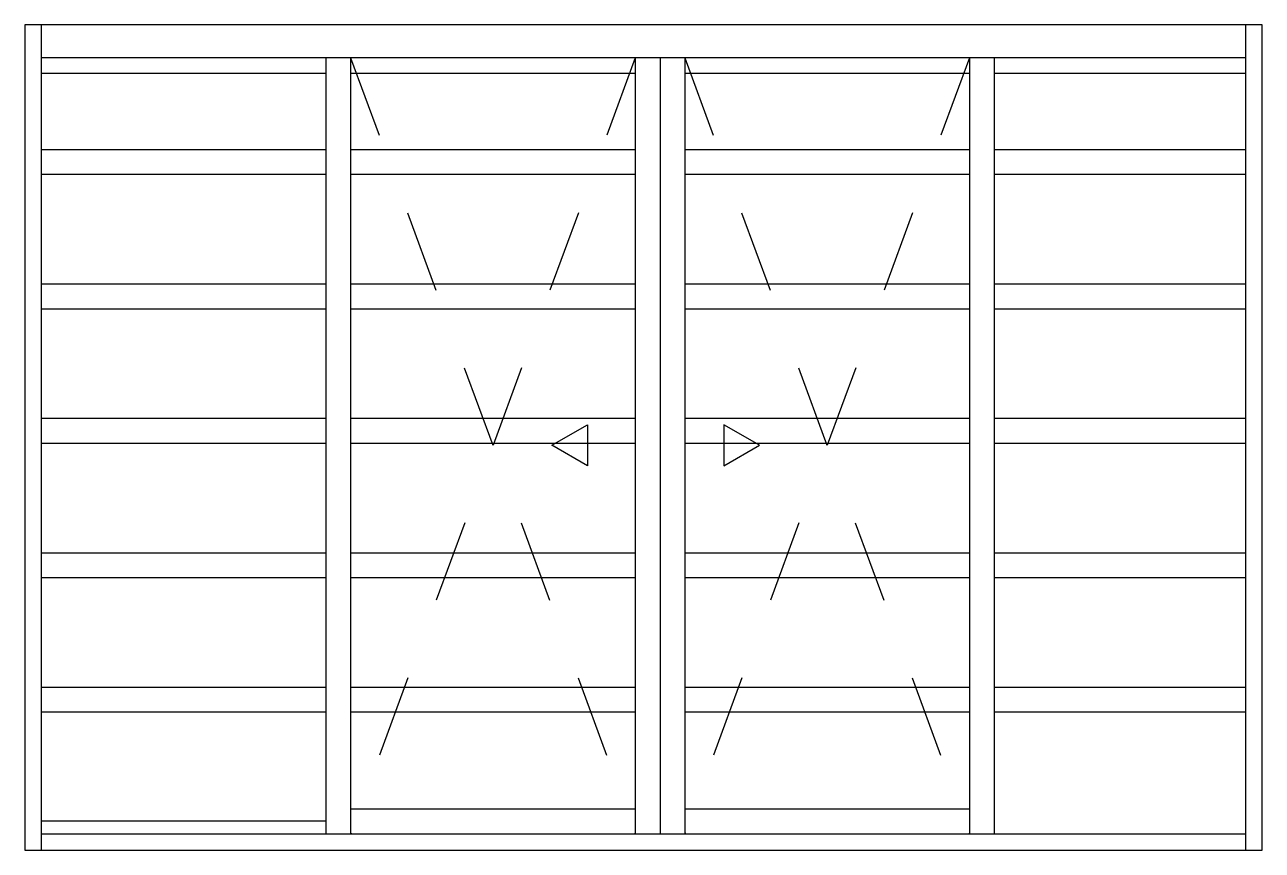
# Model space of a CAD drawing. Header units: millimetres. Extents: x 225.06 to 226.56, y 1312.36 to 1313.36.
import ezdxf

# ---------------------------------------------------------------- set-up
doc = ezdxf.new("R2010")
doc.units = ezdxf.units.MM
doc.header["$LTSCALE"] = 0.5
doc.linetypes.add('HIDDEN2', pattern=[0.1875, 0.125, -0.0625])
doc.layers.add('Gravia_Janelas', color=1, linetype='Continuous')
doc.layers.add('Gravia_Janelas_hidden2', color=1, linetype='HIDDEN2')

msp = doc.modelspace()

# ---------------------------------------------------------------- linework, layer by layer
at = {"layer": 'Gravia_Janelas', "color": 2}
for p, q in [((225.056, 1313.3584), (225.056, 1312.3584)), ((226.556, 1313.3584), (225.056, 1313.3584)), ((226.556, 1312.3584), (226.556, 1313.3584)), ((225.056, 1312.3584), (226.556, 1312.3584))]:
    msp.add_line(p, q, dxfattribs=at)
at = {"layer": 'Gravia_Janelas'}
for p, q in [((225.076, 1313.3584), (225.076, 1312.3584)), ((226.536, 1312.3584), (226.536, 1313.3584)), ((226.536, 1313.3184), (225.076, 1313.3184)), ((226.536, 1313.3184), (225.076, 1313.3184)), ((225.421, 1313.3184), (225.421, 1312.3784)), ((225.451, 1313.3184), (225.451, 1312.3784)), ((225.796, 1313.3184), (225.796, 1312.3784)), ((225.826, 1313.3184), (225.826, 1312.3784)), ((225.856, 1313.3184), (225.856, 1312.3784)), ((226.201, 1313.3184), (226.201, 1312.3784)), ((226.231, 1313.3184), (226.231, 1312.3784)), ((225.421, 1313.2995), (225.076, 1313.2995)), ((225.796, 1313.2995), (225.451, 1313.2995)), ((226.201, 1313.2995), (225.856, 1313.2995)), ((226.536, 1313.2995), (226.231, 1313.2995)), ((225.421, 1313.2068), (225.076, 1313.2068)), ((225.796, 1313.2068), (225.451, 1313.2068)), ((226.201, 1313.2068), (225.856, 1313.2068)), ((226.536, 1313.2068), (226.231, 1313.2068)), ((225.421, 1313.1768), (225.076, 1313.1768)), ((225.796, 1313.1768), (225.451, 1313.1768)), ((226.201, 1313.1768), (225.856, 1313.1768)), ((226.536, 1313.1768), (226.231, 1313.1768)), ((225.421, 1313.044), (225.076, 1313.044)), ((225.796, 1313.044), (225.451, 1313.044)), ((226.201, 1313.044), (225.856, 1313.044)), ((226.536, 1313.044), (226.231, 1313.044)), ((225.421, 1313.014), (225.076, 1313.014)), ((225.796, 1313.014), (225.451, 1313.014)), ((226.201, 1313.014), (225.856, 1313.014)), ((226.536, 1313.014), (226.231, 1313.014)), ((225.421, 1312.8812), (225.076, 1312.8812)), ((225.796, 1312.8812), (225.451, 1312.8812)), ((226.201, 1312.8812), (225.856, 1312.8812)), ((226.536, 1312.8812), (226.231, 1312.8812)), ((225.421, 1312.8512), (225.076, 1312.8512)), ((225.796, 1312.8512), (225.451, 1312.8512)), ((226.201, 1312.8512), (225.856, 1312.8512)), ((226.536, 1312.8512), (226.231, 1312.8512)), ((225.421, 1312.7184), (225.076, 1312.7184)), ((225.796, 1312.7184), (225.451, 1312.7184)), ((226.201, 1312.7184), (225.856, 1312.7184)), ((226.536, 1312.7184), (226.231, 1312.7184)), ((225.421, 1312.6884), (225.076, 1312.6884)), ((225.796, 1312.6884), (225.451, 1312.6884)), ((226.201, 1312.6884), (225.856, 1312.6884)), ((226.536, 1312.6884), (226.231, 1312.6884)), ((225.421, 1312.5556), (225.076, 1312.5556)), ((225.796, 1312.5556), (225.451, 1312.5556)), ((226.201, 1312.5556), (225.856, 1312.5556)), ((226.536, 1312.5556), (226.231, 1312.5556)), ((225.421, 1312.5256), (225.076, 1312.5256)), ((225.796, 1312.5256), (225.451, 1312.5256)), ((226.201, 1312.5256), (225.856, 1312.5256)), ((226.536, 1312.5256), (226.231, 1312.5256)), ((225.451, 1312.4084), (225.796, 1312.4084)), ((225.856, 1312.4084), (226.201, 1312.4084)), ((225.421, 1312.3934), (225.076, 1312.3934)), ((225.076, 1312.3784), (226.536, 1312.3784))]:
    msp.add_line(p, q, dxfattribs=at)
for points in [[(225.7381, 1312.8739), (225.7381, 1312.8239), (225.6948, 1312.8489)], [(225.9035, 1312.8739), (225.9035, 1312.8239), (225.9468, 1312.8489)]]:
    msp.add_lwpolyline(points, close=True, dxfattribs=at)
at = {"layer": 'Gravia_Janelas_hidden2'}
for p, q in [((225.796, 1313.3184), (225.451, 1312.3784)), ((225.451, 1313.3184), (225.796, 1312.3784)), ((226.201, 1313.3184), (225.856, 1312.3784)), ((225.856, 1313.3184), (226.201, 1312.3784))]:
    msp.add_line(p, q, dxfattribs=at)

doc.saveas('drawing.dxf')
